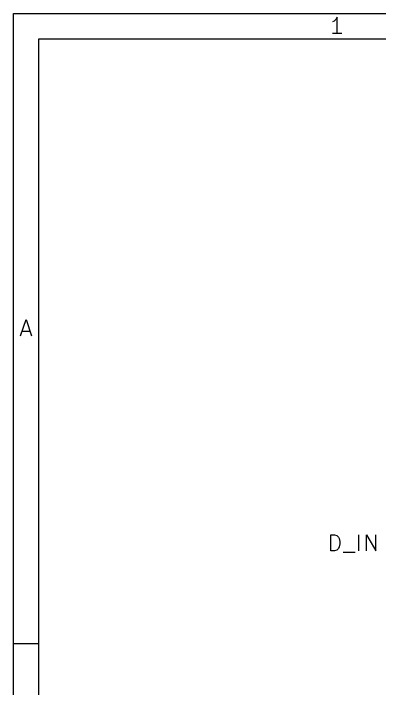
# Model space of a CAD drawing. Header units: millimetres. Extents: x 10 to 287, y -200 to -10.
# Drawn here: x 10 to 39.1, y -63.6 to -10 of the extents above; entities that cross this region are included whole.
import ezdxf

# ---------------------------------------------------------------- set-up
doc = ezdxf.new("R2010")
doc.units = ezdxf.units.MM
doc.layers.add('RED', color=14, linetype='CONTINUOUS')
doc.layers.add('YELLOWTHREE', color=44, linetype='CONTINUOUS')

msp = doc.modelspace()

# ---------------------------------------------------------------- linework, layer by layer
at = {"layer": 'RED', "linetype": 'CONTINUOUS'}
for p, q in [((10, -10), (287.0022, -10)), ((10, -200.0072), (10, -10)), ((35.47, -10.6032), (35.3462, -10.6651)), ((35.5938, -10.4794), (35.47, -10.6032)), ((35.7176, -10.2937), (35.5938, -10.4794)), ((35.7176, -11.5937), (35.7176, -10.2937)), ((36.089, -11.5937), (35.3462, -11.5937)), ((12, -12), (285.0022, -12)), ((12, -198.0072), (12, -12)), ((10.5667, -35.5937), (11, -34.2937)), ((11, -34.2937), (11.4333, -35.5937)), ((10.6905, -35.2222), (11.3095, -35.2222)), ((10, -60), (12, -60))]:
    msp.add_line(p, q, dxfattribs=at)
at = {"layer": 'YELLOWTHREE', "linetype": 'CONTINUOUS'}
for p, q in [((35.2045, -52.6492), (35.2045, -51.3792)), ((35.2045, -51.3792), (35.5069, -51.3792)), ((35.5069, -51.3792), (35.6883, -51.4397)), ((37.4421, -52.6492), (37.4421, -51.3792)), ((38.0469, -52.6492), (38.0469, -51.3792)), ((38.0469, -51.3792), (38.7726, -52.6492)), ((38.7726, -52.6492), (38.7726, -51.3792)), ((35.6883, -51.4397), (35.8093, -51.5607)), ((35.8093, -51.5607), (35.8698, -51.6816)), ((35.8698, -51.6816), (35.9302, -51.9235)), ((35.9302, -51.9235), (35.9302, -52.1049)), ((35.8093, -52.4678), (35.6883, -52.5888)), ((35.8698, -52.3468), (35.8093, -52.4678)), ((35.9302, -52.1049), (35.8698, -52.3468)), ((35.5069, -52.6492), (35.2045, -52.6492)), ((35.6883, -52.5888), (35.5069, -52.6492)), ((36.1722, -52.7702), (37.1398, -52.7702))]:
    msp.add_line(p, q, dxfattribs=at)

doc.saveas('drawing.dxf')
